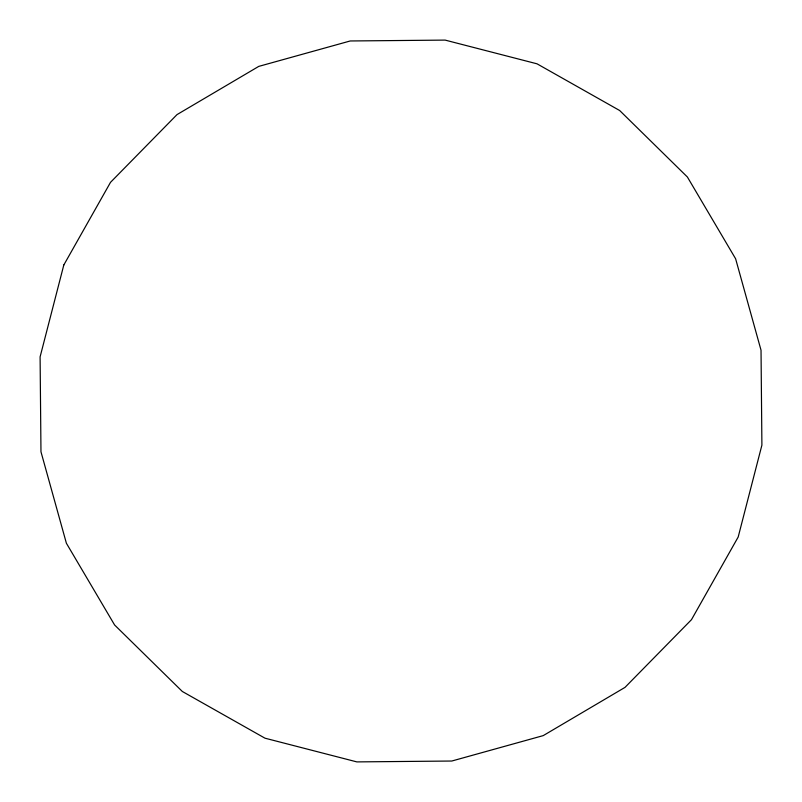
<?xml version="1.0" encoding="UTF-8"?>
<svg xmlns="http://www.w3.org/2000/svg" width="802" height="802" viewBox="0 0 802 802"><rect width="100%" height="100%" fill="white"/><g stroke="black" fill="none" stroke-linecap="round" stroke-linejoin="round"><path stroke-width="1.2" d="M63.819 264.971L40.1 356.87L40.972 451.787L66.386 543.235L114.606 624.989L182.335 691.484L264.971 738.181L356.87 761.9L451.787 761.028L543.235 735.614L624.989 687.394L691.484 619.665L738.181 537.029L761.9 445.13L761.028 350.213L735.614 258.765L687.394 177.011L619.665 110.516L537.029 63.819L445.13 40.1L350.213 40.972L258.765 66.386L177.011 114.606L110.516 182.335L63.819 264.971"/></g></svg>
